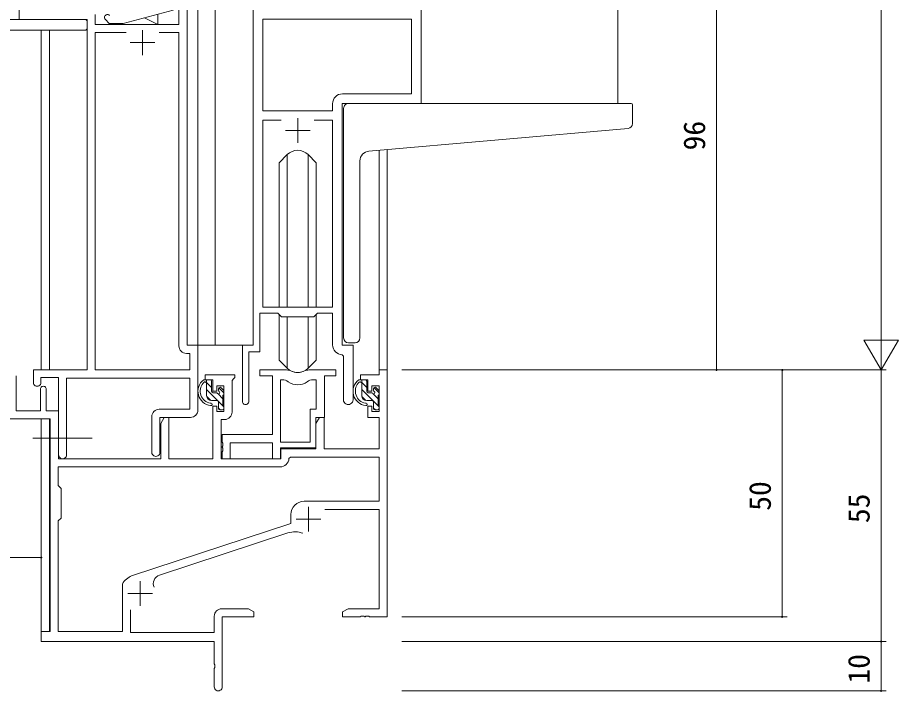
# Model space of a CAD drawing. Units: millimetres, scale not verified. Extents: x -567 to 567, y -403 to 403.
# Drawn here: x -470.8 to -292.5, y -231.6 to -95.2 of the extents above; entities that cross this region are included whole.
import ezdxf
from ezdxf.enums import TextEntityAlignment as Align

# ---------------------------------------------------------------- set-up
doc = ezdxf.new("R2010")
doc.units = ezdxf.units.MM
doc.header["$LTSCALE"] = 2
doc.linetypes.add('CHAIN2', pattern=[12, 9, -1, 1, -1])
for name, color, linetype, lineweight in [('0-1_USER1', 6, 'Continuous', 9), ('0-2_YKK_ZWAK', 2, 'Continuous', 9), ('0-3_YKK_11', 4, 'Continuous', 9), ('0-4_YKK_12', 7, 'Continuous', 9)]:
    doc.layers.add(name, color=color, linetype=linetype, lineweight=lineweight)
doc.styles.add('ＭＳ ゴシック', font='')
doc.styles.get('ＭＳ ゴシック').set_extended_font_data('MS Gothic')

msp = doc.modelspace()

# ---------------------------------------------------------------- linework, layer by layer
at = {"layer": '0-1_USER1'}
for p, q in [((-296.029, 226.472), (-296.029, -159.528)), ((-329.329, -166.528), (-329.329, -70.528)), ((-296.029, -166.528), (-296.029, -154.404)), ((-296.029, -166.528), (-299.529, -160.466)), ((-292.529, -160.466), (-299.529, -160.466)), ((-296.029, -166.528), (-292.529, -160.466)), ((-393.029, -166.528), (-295.029, -166.528)), ((-393.029, -166.528), (-315.029, -166.528)), ((-393.029, -166.528), (-295.029, -166.528)), ((-365.329, -166.528), (-328.329, -166.528)), ((-316.029, -166.528), (-316.029, -216.528)), ((-296.029, -166.528), (-296.029, -221.528)), ((-466.029, -187.528), (-466.029, -205.528)), ((-393.029, -216.528), (-315.029, -216.528)), ((-393.029, -221.528), (-295.029, -221.528)), ((-393.029, -221.528), (-295.029, -221.528)), ((-296.029, -221.528), (-296.029, -231.528)), ((-393.029, -231.528), (-295.029, -231.528))]:
    msp.add_line(p, q, dxfattribs=at)
msp.add_lwpolyline([(-466.029, -204.528), (-472.529, -204.528), (-487.429, -204.528)], dxfattribs=at)
for centre, start, end in [((-329.329, -166.528), 90, 270), ((-329.329, -166.528), 270, 90), ((-316.029, -166.528), 90, 270), ((-316.029, -166.528), 270, 90), ((-466.029, -204.528), 0, 180), ((-466.029, -204.528), 180, 0), ((-316.029, -216.528), 90, 270), ((-316.029, -216.528), 270, 90), ((-296.029, -221.528), 90, 270), ((-296.029, -221.528), 90, 270), ((-296.029, -221.528), 270, 90), ((-296.029, -221.528), 270, 90), ((-296.029, -231.528), 90, 270), ((-296.029, -231.528), 270, 90)]:
    msp.add_arc(centre, 0.106, start, end, dxfattribs=at)
at = {"layer": '0-2_YKK_ZWAK'}
for p, q in [((-434.33, -25.278), (-434.33, -161.528)), ((-430.829, -25.278), (-430.829, -161.528)), ((-349.329, -25.278), (-349.329, -112.528)), ((-470.229, -95.528), (-472.729, -95.528)), ((-466.029, -97.716), (-466.029, -166.528)), ((-464.399, -97.716), (-464.399, -166.528)), ((-396.029, -121.876), (-396.029, -166.528)), ((-434.63, -161.528), (-430.829, -161.528)), ((-430.829, -161.528), (-425.029, -161.528)), ((-466.029, -176.428), (-466.029, -219.828)), ((-464.399, -176.458), (-464.399, -219.499))]:
    msp.add_line(p, q, dxfattribs=at)
msp.add_lwpolyline([(-397.659, -122.019), (-397.659, -166.528), (-396.029, -166.528)], dxfattribs=at)
at = {"layer": '0-3_YKK_11'}
for p, q in [((-472.73, -95.528), (-457.23, -95.528)), ((-456.73, -96.028), (-456.73, -96.716)), ((-442.43, -96.528), (-445.134, -95.176)), ((-473.217, -97.716), (-457.23, -97.716)), ((-456.73, -96.716), (-456.73, -97.216)), ((-404.829, -121.642), (-404.829, -113.528)), ((-403.829, -112.528), (-349.329, -112.528)), ((-346.629, -112.528), (-349.329, -112.528)), ((-346.329, -116.612), (-346.329, -112.828)), ((-399.704, -122.198), (-347.242, -117.608)), ((-416.251, -122.907), (-417.879, -124.536)), ((-416.247, -153.828), (-416.247, -122.903)), ((-412.012, -153.828), (-412.012, -122.903)), ((-412.008, -122.907), (-410.379, -124.536)), ((-404.829, -121.642), (-404.829, -122.646)), ((-404.829, -160.028), (-404.829, -122.646)), ((-417.879, -153.828), (-417.879, -124.536)), ((-410.379, -153.828), (-410.379, -124.536)), ((-401.529, -160.028), (-401.529, -124.19)), ((-417.879, -164.521), (-417.879, -155.278)), ((-416.247, -166.153), (-416.247, -155.758)), ((-412.012, -166.153), (-412.012, -155.758)), ((-410.379, -164.521), (-410.379, -155.278)), ((-403.829, -161.028), (-402.529, -161.028)), ((-416.251, -166.149), (-417.879, -164.521)), ((-412.008, -166.149), (-410.379, -164.521)), ((-431.859, -168.528), (-433.159, -168.528)), ((-432.559, -171.728), (-432.559, -168.528)), ((-431.559, -170.053), (-432.559, -169.053)), ((-431.559, -170.828), (-431.559, -168.828)), ((-400.459, -168.528), (-401.759, -168.528)), ((-401.159, -171.728), (-401.159, -168.528)), ((-400.159, -170.053), (-401.159, -169.053)), ((-400.159, -170.828), (-400.159, -168.828)), ((-429.059, -173.968), (-432.559, -170.468)), ((-430.62, -171.128), (-431.259, -171.128)), ((-430.159, -170.328), (-430.159, -170.667)), ((-429.059, -171.139), (-430.077, -170.122)), ((-429.147, -170.616), (-429.647, -170.116)), ((-429.059, -171.428), (-429.059, -170.828)), ((-397.659, -173.968), (-401.159, -170.468)), ((-399.22, -171.128), (-399.859, -171.128)), ((-398.759, -170.328), (-398.759, -170.667)), ((-397.659, -171.139), (-398.677, -170.122)), ((-397.747, -170.616), (-398.247, -170.116)), ((-397.659, -171.428), (-397.659, -170.828)), ((-431.727, -172.714), (-432.545, -171.896)), ((-430.459, -172.728), (-431.559, -172.728)), ((-429.259, -172.353), (-430.253, -171.36)), ((-429.259, -173.628), (-429.259, -171.628)), ((-400.327, -172.714), (-401.145, -171.896)), ((-399.059, -172.728), (-400.159, -172.728)), ((-397.859, -172.353), (-398.853, -171.36)), ((-397.859, -173.628), (-397.859, -171.628)), ((-430.159, -173.028), (-430.159, -174.328)), ((-429.813, -174.628), (-430.159, -174.282)), ((-429.859, -174.628), (-429.359, -174.628)), ((-429.059, -174.328), (-429.059, -173.828)), ((-398.759, -173.028), (-398.759, -174.328)), ((-398.413, -174.628), (-398.759, -174.282)), ((-398.459, -174.628), (-397.959, -174.628)), ((-397.659, -174.328), (-397.659, -173.828))]:
    msp.add_line(p, q, dxfattribs=at)
at = {"layer": '0-3_YKK_11', "linetype": 'CHAIN2'}
msp.add_line((-467.729, -180.328), (-455.742, -180.328), dxfattribs=at)
at = {"layer": '0-3_YKK_11'}
msp.add_lwpolyline([(-442.43, -94.452), (-442.43, -96.528), (-451.93, -96.528), (-451.93, -96.328)], dxfattribs=at)
for centre, radius, start, end in [((-457.23, -96.028), 0.5, 0, 90), ((-457.23, -97.216), 0.5, 269.9989, 0), ((-403.829, -113.528), 1, 135.573, 180), ((-403.829, -113.528), 1, 90, 135.573), ((-403.829, -113.528), 1, 121.36697, 135.573), ((-346.629, -112.828), 0.3, 0, 90), ((-347.329, -116.612), 1, 275, 0), ((-414.129, -125.028), 3, 45, 135), ((-399.529, -124.19), 2, 95, 180), ((-403.829, -160.028), 1, 180, 270), ((-402.529, -160.028), 1, 270, 0), ((-414.129, -164.028), 3, 225, 315), ((-431.445, -170.849), 2.885, 126.45193, 263.90389), ((-431.36, -170.815), 2.504, 139.45806, 259.25217), ((-433.42, -168.932), 0.3, 301.6219, 336.95039), ((-432.959, -169.128), 0.2, 36.8699, 156.95039), ((-432.559, -168.828), 0.3, 216.8699, 270), ((-431.859, -168.828), 0.3, 0, 90), ((-400.045, -170.849), 2.885, 126.45193, 263.90389), ((-399.96, -170.815), 2.504, 139.45806, 259.25217), ((-402.02, -168.932), 0.3, 301.6219, 336.95039), ((-401.559, -169.128), 0.2, 36.8699, 156.95039), ((-401.159, -168.828), 0.3, 216.8699, 270), ((-400.459, -168.828), 0.3, 0, 90), ((-431.259, -170.828), 0.3, 180, 270), ((-430.62, -171.428), 0.3, 33.05573, 90), ((-430.159, -171.128), 0.25, 213.05573, 56.94427), ((-429.859, -170.328), 0.3, 45, 180), ((-429.859, -170.667), 0.3, 180, 236.94427), ((-429.359, -170.828), 0.3, 0, 45), ((-399.859, -170.828), 0.3, 180, 270), ((-399.22, -171.428), 0.3, 33.05573, 90), ((-398.759, -171.128), 0.25, 213.05573, 56.94427), ((-398.459, -170.328), 0.3, 45, 180), ((-398.459, -170.667), 0.3, 180, 236.94427), ((-397.959, -170.828), 0.3, 0, 45), ((-431.559, -171.728), 1, 180, 270), ((-430.459, -173.028), 0.3, 0, 90), ((-429.259, -171.428), 0.2, 270, 0), ((-400.159, -171.728), 1, 180, 270), ((-399.059, -173.028), 0.3, 0, 90), ((-397.859, -171.428), 0.2, 270, 0), ((-431.681, -173.478), 0.25, 253.6388, 125.58163), ((-429.859, -174.328), 0.3, 180, 270), ((-429.359, -174.328), 0.3, 270, 0), ((-429.259, -173.828), 0.2, 0, 90), ((-400.281, -173.478), 0.25, 253.6388, 125.58163), ((-398.459, -174.328), 0.3, 180, 270), ((-397.959, -174.328), 0.3, 270, 0), ((-397.859, -173.828), 0.2, 0, 90)]:
    msp.add_arc(centre, radius, start, end, dxfattribs=at)
at = {"layer": '0-4_YKK_12'}
for p, q in [((-445.53, -97.728), (-445.53, -102.728)), ((-445.53, -97.728), (-445.53, -102.728)), ((-448.88, -98.158), (-455.1, -98.158)), ((-448.88, -98.158), (-455.1, -98.158)), ((-448.03, -100.228), (-443.03, -100.228)), ((-448.03, -100.228), (-443.03, -100.228)), ((-414.129, -115.528), (-414.129, -120.528)), ((-414.129, -115.528), (-414.129, -120.528)), ((-410.779, -115.958), (-407.059, -115.958)), ((-410.779, -115.958), (-407.059, -115.958)), ((-416.629, -118.028), (-411.629, -118.028)), ((-416.629, -118.028), (-411.629, -118.028)), ((-443.66, -175.998), (-443.66, -183.213)), ((-443.66, -175.998), (-443.66, -183.213)), ((-417.699, -186.158), (-462.599, -186.158)), ((-411.929, -194.228), (-411.929, -199.228)), ((-414.429, -196.728), (-409.429, -196.728)), ((-416.102, -199.533), (-442.127, -208.101)), ((-449.029, -209.078), (-448.226, -208.476)), ((-446.029, -209.328), (-446.029, -214.328)), ((-448.529, -211.828), (-443.529, -211.828))]:
    msp.add_line(p, q, dxfattribs=at)
for points in [[(-470.53, -70.528), (-470.53, -95.528), (-456.73, -95.528)], [(-470.53, -70.528), (-470.53, -95.528), (-456.73, -95.528)], [(-423.129, -161.528), (-423.129, -70.528)], [(-423.129, -161.528), (-423.129, -70.528)], [(-389.129, -70.528), (-389.129, -112.528), (-405.129, -112.528), (-405.129, -161.528), (-402.929, -161.528), (-402.929, -172.563)], [(-389.129, -70.528), (-389.129, -112.528), (-405.129, -112.528), (-405.129, -161.528), (-402.929, -161.528), (-402.929, -172.563)], [(-453.054, -95.552), (-452.278, -96.328), (-449.433, -96.328), (-439.33, -93.621), (-439.33, -93.021), (-440.53, -92.328), (-440.53, -91.028), (-438.73, -91.028), (-438.53, -91.228), (-438.23, -91.528), (-436.53, -91.528)], [(-434.33, -174.628), (-434.33, -161.528), (-436.53, -161.528), (-436.53, -91.528)], [(-434.33, -174.628), (-434.33, -161.528), (-436.53, -161.528), (-436.53, -91.528)], [(-438.16, -92.828), (-438.16, -96.528), (-455.1, -96.528), (-455.1, -94.528)], [(-438.16, -92.828), (-438.16, -96.528), (-455.1, -96.528), (-455.1, -94.528)], [(-456.73, -95.528), (-456.73, -166.528), (-467.63, -166.528), (-467.63, -169.078)], [(-456.73, -95.528), (-456.73, -166.528), (-467.63, -166.528), (-467.63, -169.078)], [(-391.059, -95.458), (-421.199, -95.458), (-421.199, -114.028), (-407.059, -114.028), (-407.059, -112.598)], [(-405.059, -110.598), (-391.059, -110.598), (-391.059, -95.458), (-421.199, -95.458)], [(-391.059, -95.458), (-421.199, -95.458), (-421.199, -114.028), (-407.059, -114.028), (-407.059, -112.598)], [(-405.059, -110.598), (-391.059, -110.598), (-391.059, -95.458), (-421.199, -95.458)], [(-448.88, -98.158), (-455.1, -98.158), (-455.1, -166.528), (-435.96, -166.528), (-435.96, -163.158), (-436.66, -163.158)], [(-448.88, -98.158), (-455.1, -98.158), (-455.1, -166.528), (-435.96, -166.528), (-435.96, -163.158), (-436.66, -163.158)], [(-438.16, -161.658), (-438.16, -98.158), (-442.179, -98.158)], [(-438.16, -161.658), (-438.16, -98.158), (-442.179, -98.158)], [(-410.779, -115.958), (-407.059, -115.958), (-407.059, -153.828), (-421.199, -153.828), (-421.199, -115.958), (-417.48, -115.958)], [(-410.779, -115.958), (-407.059, -115.958), (-407.059, -153.828), (-421.199, -153.828), (-421.199, -115.958), (-417.48, -115.958)], [(-407.059, -161.458), (-407.059, -155.028), (-410.129, -155.028), (-410.859, -155.758), (-417.399, -155.758), (-418.129, -155.028), (-421.829, -155.028), (-421.829, -162.828), (-424.029, -162.828), (-424.029, -172.878)], [(-407.059, -161.458), (-407.059, -155.028), (-410.129, -155.028), (-410.859, -155.758), (-417.399, -155.758), (-418.129, -155.028), (-421.829, -155.028), (-421.829, -162.828), (-424.029, -162.828), (-424.029, -172.878)], [(-425.329, -172.878), (-425.329, -161.528), (-423.129, -161.528)], [(-425.329, -172.878), (-425.329, -161.528), (-423.129, -161.528)], [(-404.859, -172.563), (-404.859, -163.756), (-405.146, -163.456)], [(-404.859, -172.563), (-404.859, -163.756), (-405.146, -163.456)], [(-465.029, -170.428), (-465.029, -174.828), (-462.529, -174.828), (-462.529, -184.528), (-441.829, -184.528), (-441.829, -177.341), (-441.129, -176.128), (-440.199, -176.128), (-440.199, -184.528), (-431.329, -184.528), (-431.329, -173.828), (-430.529, -173.828), (-430.529, -174.928), (-429.059, -174.928), (-429.059, -169.728), (-430.529, -169.728), (-430.529, -170.828), (-431.329, -170.828), (-431.329, -168.528), (-432.829, -168.528), (-432.829, -167.528), (-426.829, -167.528), (-426.829, -168.028), (-427.129, -168.328), (-427.429, -168.628), (-427.429, -175.058)], [(-428.929, -176.558), (-429.629, -176.558), (-429.629, -184.528), (-417.529, -184.528), (-417.529, -182.528), (-410.429, -182.528), (-410.429, -177.341), (-409.729, -176.128), (-408.799, -176.128), (-408.799, -182.528), (-397.659, -182.528), (-397.659, -176.128), (-399.929, -176.128), (-399.929, -173.828), (-399.129, -173.828), (-399.129, -174.928), (-397.659, -174.928), (-397.659, -169.728), (-399.129, -169.728), (-399.129, -170.828), (-399.929, -170.828), (-399.929, -168.528), (-401.429, -168.528), (-401.429, -167.528), (-397.659, -167.528), (-397.659, -166.528), (-396.029, -166.528), (-396.029, -216.528), (-399.571, -216.528), (-399.755, -216.408), (-400.304, -216.408), (-400.488, -216.528), (-400.571, -216.528), (-400.755, -216.408), (-401.304, -216.408), (-401.488, -216.528), (-405.029, -216.528), (-405.029, -215.528), (-403.938, -214.898), (-397.659, -214.898)], [(-419.229, -167.728), (-419.229, -179.628), (-429.429, -179.628), (-429.429, -181.17), (-429.309, -181.353), (-429.309, -181.903), (-429.429, -182.086), (-429.429, -182.17), (-429.309, -182.353), (-429.309, -182.903), (-429.429, -183.086), (-429.429, -184.528), (-427.799, -184.528), (-427.799, -181.258), (-419.229, -181.258), (-419.229, -184.528), (-417.599, -184.528), (-417.599, -182.328), (-410.429, -182.328), (-410.429, -176.128), (-408.729, -176.128), (-408.729, -167.728), (-406.429, -167.728), (-406.429, -166.528), (-411.882, -166.528)], [(-416.377, -166.528), (-421.829, -166.528), (-421.829, -167.728), (-419.229, -167.728)], [(-431.029, -230.713), (-431.029, -226.986), (-430.909, -226.803), (-430.909, -226.253), (-431.029, -226.07), (-431.029, -221.528), (-466.029, -221.528), (-466.029, -219.528), (-464.229, -219.528), (-464.229, -176.428), (-472.529, -176.428), (-472.529, -167.728)], [(-471.129, -167.728), (-471.129, -174.828), (-466.229, -174.828), (-466.229, -170.428)], [(-466.13, -169.078), (-466.13, -168.028), (-462.53, -168.028), (-462.53, -183.713)], [(-466.13, -169.078), (-466.13, -168.028), (-462.53, -168.028), (-462.53, -183.713)], [(-460.9, -183.713), (-460.9, -168.158), (-435.96, -168.158), (-435.96, -174.498), (-442.16, -174.498)], [(-460.9, -183.713), (-460.9, -168.158), (-435.96, -168.158), (-435.96, -174.498), (-442.16, -174.498)], [(-417.599, -181.128), (-417.599, -168.528), (-417.228, -168.528)], [(-411.031, -168.528), (-410.359, -168.528), (-410.359, -174.498), (-411.629, -174.498), (-411.629, -181.128), (-417.599, -181.128), (-417.599, -168.528)], [(-442.03, -183.213), (-442.03, -176.128), (-435.83, -176.128)], [(-442.03, -183.213), (-442.03, -176.128), (-435.83, -176.128)], [(-412.829, -193.128), (-397.659, -193.128), (-397.659, -184.158), (-415.602, -184.158), (-415.902, -184.444)], [(-417.699, -186.158), (-462.599, -186.158), (-462.599, -189.958), (-462.029, -190.528), (-462.029, -196.528), (-462.599, -197.098), (-462.599, -219.528), (-449.629, -219.528), (-449.629, -210.278)], [(-447.796, -208.251), (-415.529, -197.628), (-415.529, -195.828)], [(-397.659, -214.898), (-397.659, -194.758), (-408.643, -194.758)], [(-447.999, -215.114), (-447.999, -219.728), (-431.029, -219.728), (-431.029, -216.398)], [(-429.529, -214.898), (-424.121, -214.898), (-423.029, -215.528), (-423.029, -216.528), (-429.399, -216.528), (-429.399, -230.713)]]:
    msp.add_lwpolyline(points, dxfattribs=at)
for centre, radius, start, end in [((-452.63, -95.128), 0.6, 44.99999, 225.00001), ((-405.059, -112.598), 2, 90.00001, 179.99999), ((-405.059, -112.598), 2, 90.00001, 179.99999), ((-436.66, -161.658), 1.5, 180.00001, 269.99999), ((-436.66, -161.658), 1.5, 180.00001, 269.99999), ((-405.059, -161.458), 2, 180, 267.50807), ((-405.059, -161.458), 2, 180, 267.50807), ((-416.377, -168.528), 2, 64.91237, 90.00001), ((-414.129, -163.728), 3.3, 244.91238, 295.08762), ((-411.882, -168.528), 2, 89.99997, 115.08762), ((-466.88, -169.078), 0.75, 179.99999, 0.00001), ((-466.88, -169.078), 0.75, 179.99999, 0.00001), ((-417.228, -170.528), 2, 54.22519, 90.00004), ((-414.129, -166.228), 3.3, 234.22517, 305.77483), ((-411.031, -170.528), 2, 89.99996, 125.77481), ((-465.629, -170.428), 0.6, 359.99999, 180.00001), ((-424.679, -172.878), 0.65, 179.99999, 0.00001), ((-424.679, -172.878), 0.65, 179.99999, 0.00001), ((-403.894, -172.563), 0.965, 179.99999, 0.00001), ((-403.894, -172.563), 0.965, 179.99999, 0.00001), ((-442.16, -175.998), 1.5, 90.00001, 179.99999), ((-442.16, -175.998), 1.5, 90.00001, 179.99999), ((-435.83, -174.628), 1.5, 270.00001, 359.99999), ((-435.83, -174.628), 1.5, 270.00001, 359.99999), ((-428.929, -175.058), 1.5, 270.00001, 359.99999), ((-442.845, -183.213), 0.815, 179.99999, 0.00001), ((-442.845, -183.213), 0.815, 179.99999, 0.00001), ((-461.715, -183.713), 0.815, 179.99999, 0.00001), ((-461.715, -183.713), 0.815, 179.99999, 0.00001), ((-417.699, -184.358), 1.8, 270.00001, 357.27059), ((-412.829, -195.828), 2.7, 90.00001, 179.99999), ((-414.695, -203.807), 4.5, 68.66068, 108.22312), ((-447.326, -209.676), 1.5, 108.22318, 126.86992), ((-441.564, -209.811), 1.8, 108.22315, 204.31379), ((-448.129, -210.278), 1.5, 126.8699, 179.99999), ((-429.529, -216.398), 1.5, 90.00001, 179.99999), ((-430.214, -230.713), 0.815, 179.99999, 0.00001)]:
    msp.add_arc(centre, radius, start, end, dxfattribs=at)

# ---------------------------------------------------------------- texts
at = {"layer": '0-1_USER1', "style": 'ＭＳ ゴシック'}
for s, p in [('96', (-330.329, -122.048)), ('50', (-317.029, -195.048)), ('55', (-297.029, -197.548)), ('10', (-297.029, -230.048))]:
    msp.add_text(s, height=4.399, rotation=90, dxfattribs=at).set_placement(p, align=Align.BOTTOM_LEFT)

doc.saveas('drawing.dxf')
